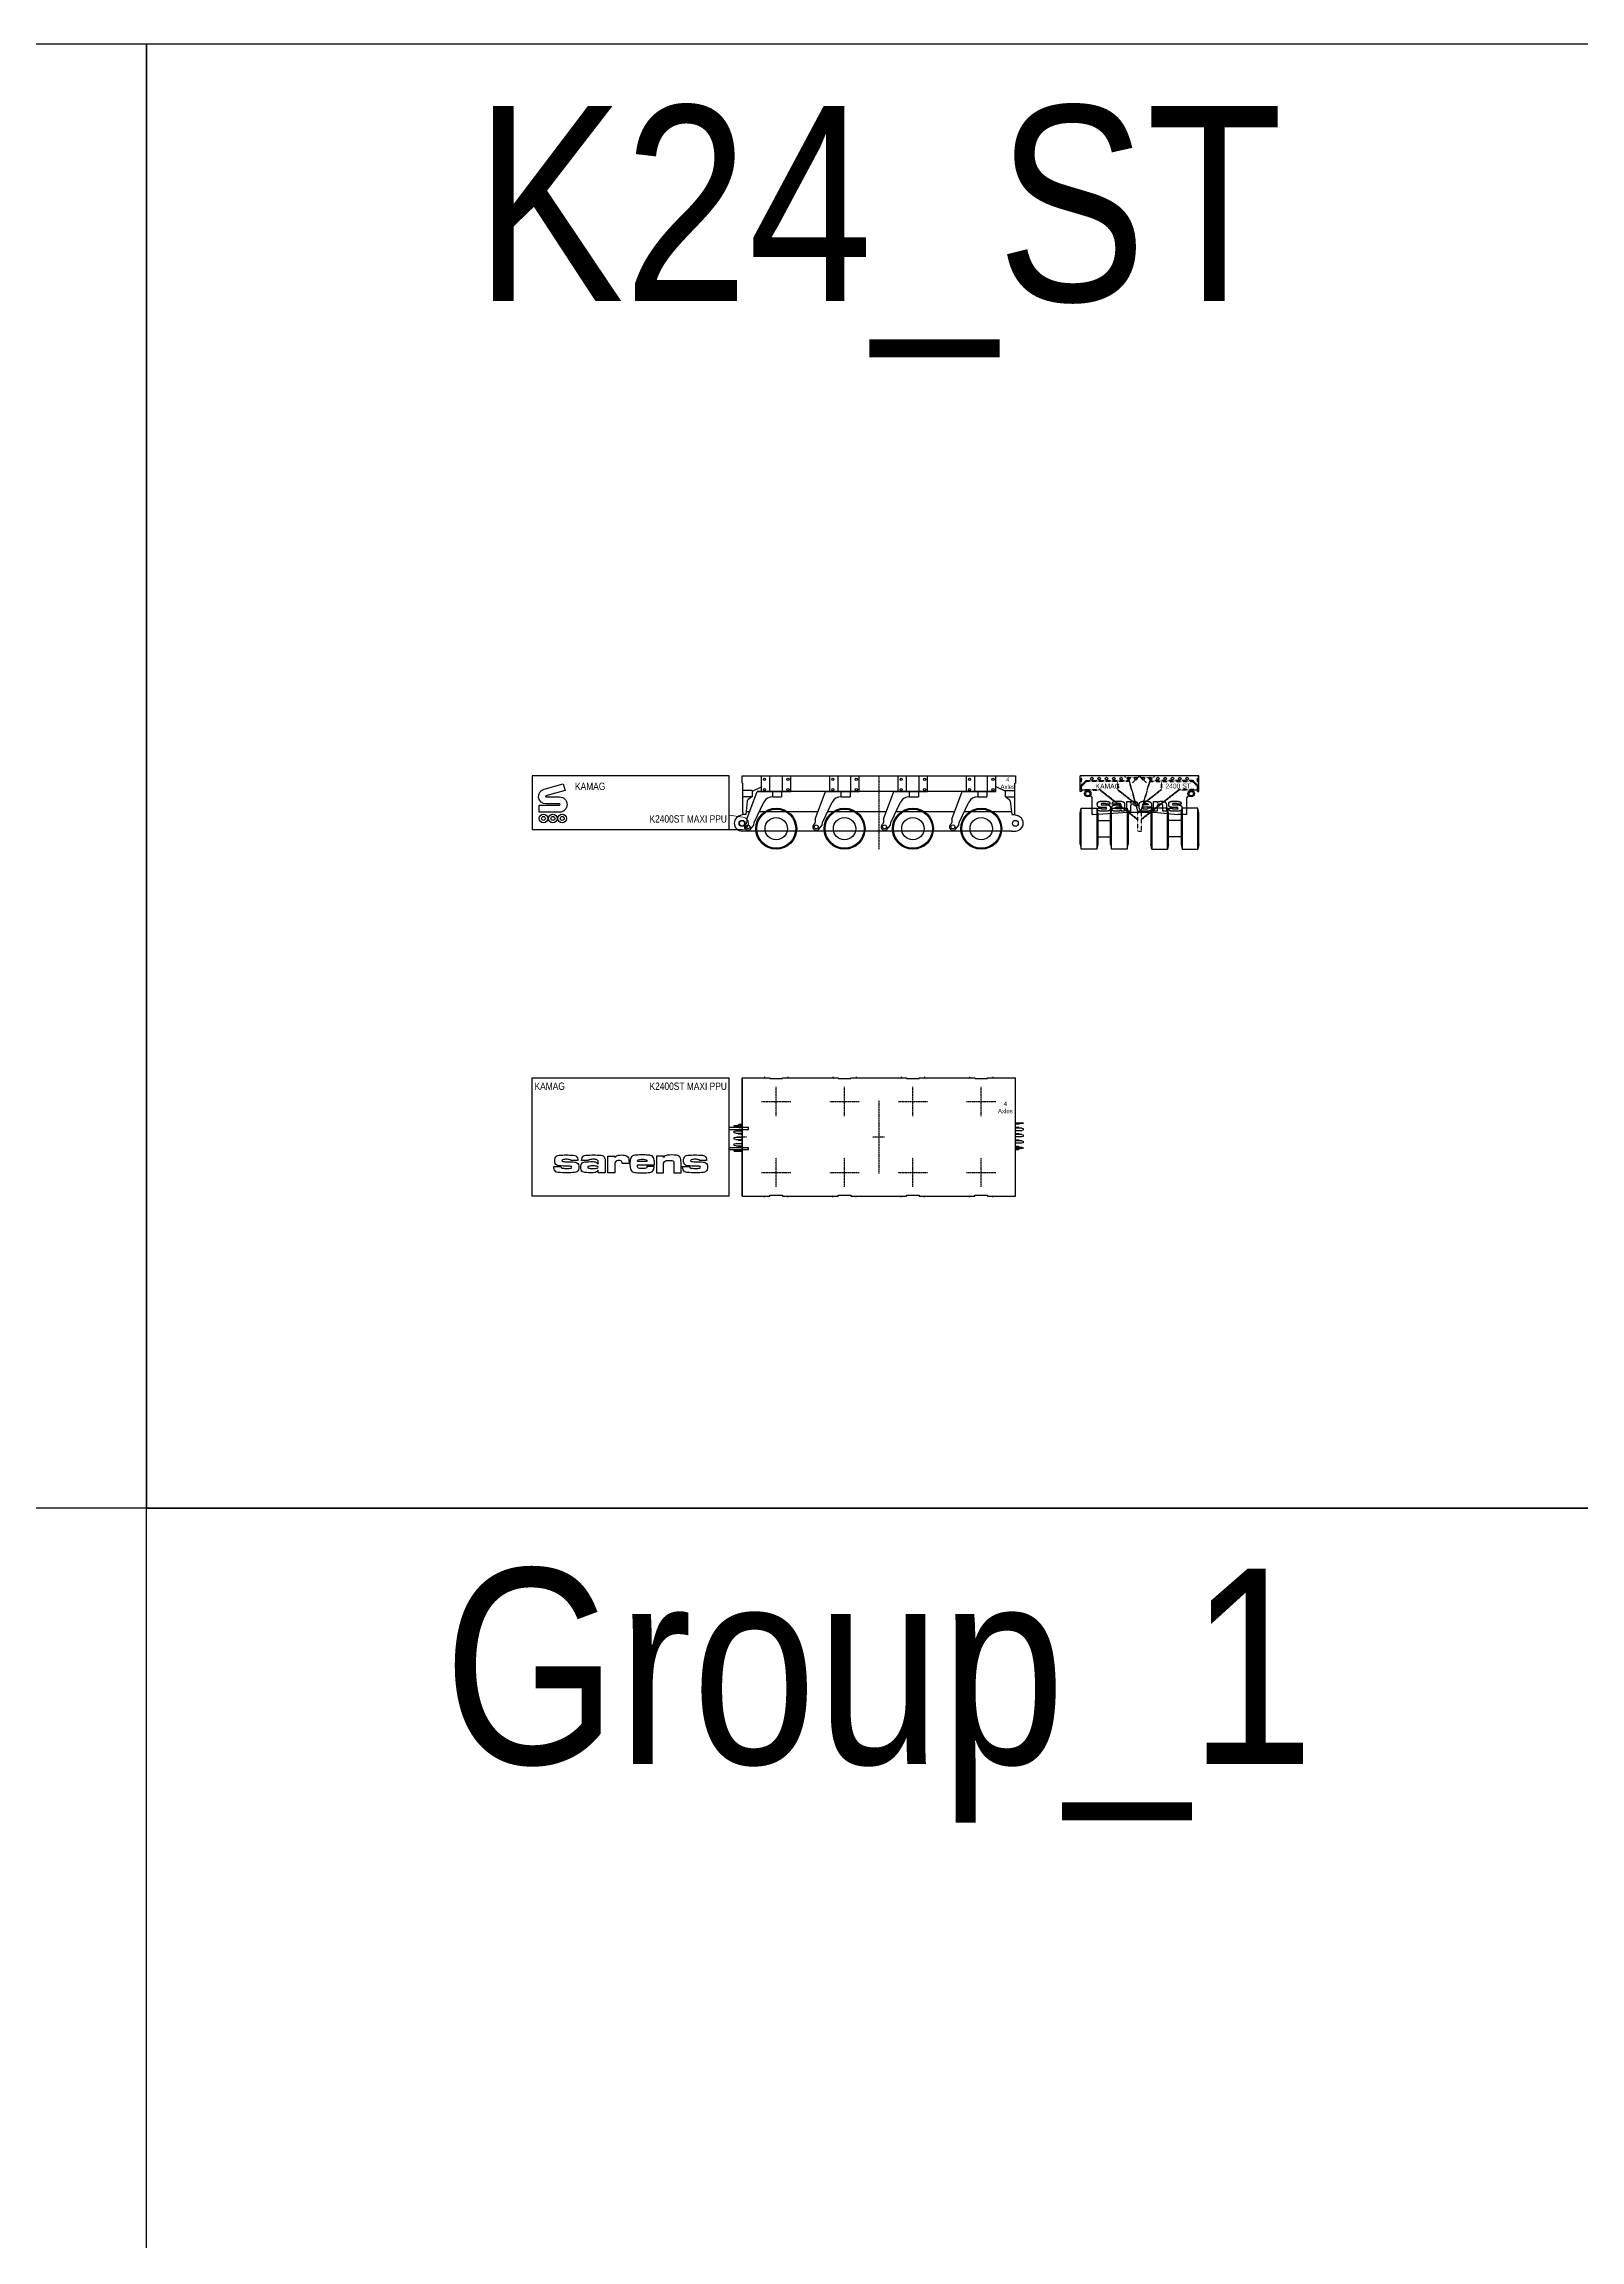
# Model space of a CAD drawing. Header units: millimetres. Extents: x -105000 to 105000, y -75000 to 15000.
# Drawn here: x -17100 to 14367, y -30000 to 15000 of the extents above; entities that cross this region are included whole.
import ezdxf
from ezdxf.enums import TextEntityAlignment as Align

# ---------------------------------------------------------------- set-up
doc = ezdxf.new("R2010")
doc.units = ezdxf.units.MM
doc.linetypes.add('$0$SARCEN', pattern=[9.5, 5, -1.5, 1.5, -1.5])
doc.linetypes.add('$0$SARHID', pattern=[3.5, 2, -1.5])
doc.layers.get('Defpoints').update_dxf_attribs({"color": 210})
for name, color, linetype in [('$0$1', 1, '$0$SARHID'), ('$0$2', 2, 'Continuous'), ('$0$3', 3, '$0$SARCEN'), ('2', 2, 'Continuous')]:
    doc.layers.add(name, color=color, linetype=linetype)
doc.styles.add('$0$Arial Narrow', font='ARIALN.TTF')
doc.styles.add('Arial Narrow', font='ARIALN.TTF')

# ---------------------------------------------------------------- blocks, each defined once
blk = doc.blocks.new('$0$KAMAG K2400ST WHEEL SIDE 01')
at = {"layer": '$0$2'}
for radius in [400, 229]:
    blk.add_circle((0, 420), radius, dxfattribs=at)
at = {"color": 0}
blk.add_circle((0, 420), 420, dxfattribs=at)
blk = doc.blocks.new('*U12')
at = {"color": 0}
blk.add_blockref('$0$KAMAG K2400ST WHEEL SIDE 01', (0, 0), dxfattribs=at)
blk = doc.blocks.new('$0$KAMAG K2400ST Assembly Centerline SIDE')
at = {"layer": '$0$3'}
blk.add_line((0, 0), (0, -1500), dxfattribs=at)
blk = doc.blocks.new('*U15')
at = {"layer": '$0$2'}
for p, q in [((-300, -320), (-300, 0)), ((-128, -320), (-128, 0)), ((128, -320), (128, 0)), ((300, -320), (300, 0)), ((-603, -884), (-390, -320)), ((-390, -320), (-300, -320)), ((-300, -320), (300, -320)), ((-71, -424), (112, -424)), ((-66, -424), (-66, -320)), ((112, -320), (112, -424)), ((-603, -884), (-603, -952)), ((-453, -955), (-251, -537)), ((-526, -1088), (-458, -1005)), ((-458, -1005), (-453, -955))]:
    blk.add_line(p, q, dxfattribs=at)
for centre, radius in [((-240, -70), 23), ((-240, -280), 23), ((240, -70), 23), ((240, -280), 23), ((-580, -1044), 40.5)]:
    blk.add_circle(centre, radius, dxfattribs=at)
for centre, radius, start, end in [((-71, -624), 200, 90, 154.1499), ((-580, -1044), 70, 125.6619, 321), ((-646, -952), 43, 305.6619, 0)]:
    blk.add_arc(centre, radius, start, end, dxfattribs=at)
blk = doc.blocks.new('$0$K24 ST MAXI Power packs_(7.1.2.1)_SIDE 01')
at = {"color": 0}
for p, q in [((-260, 970), (-4300, 970)), ((-4300, 970), (-4300, -130)), ((-260, -130), (-260, 970)), ((-4300, -130), (0, -130))]:
    blk.add_line(p, q, dxfattribs=at)
at = {"color": 0, "lineweight": 15}
blk.add_line((-260, 165), (17, 129), dxfattribs=at)
at = {"color": 0}
blk.add_lwpolyline([(-4013, 540), (-3739, 540, -1), (-3739, 227), (-4156, 227), (-4156, 372), (-3739, 372, 1), (-3739, 396), (-4013, 396, -0.873124), (-4055, 699), (-3662, 808), (-3624, 669), (-4016, 560, 0.8747), (-4013, 540)], format="xyb", close=True, dxfattribs=at)
for centre, radius in [((-4067, 99), 88.4), ((-4067, 99), 40.4), ((-3875, 99), 88.4), ((-3875, 99), 40.4), ((-3683, 99), 88.4), ((-3683, 99), 40.4)]:
    blk.add_circle(centre, radius, dxfattribs=at)
at = {"color": 0, "lineweight": 15}
blk.add_circle((0, 0), 50.7, dxfattribs=at)
blk.add_arc((0, 0), 130, 270, 82.6098, dxfattribs=at)
at = {"layer": '$0$2', "color": 0, "style": '$0$Arial Narrow'}
blk.add_text('KAMAG', height=150, dxfattribs=at).set_placement((-3421, 833), align=Align.TOP_LEFT)
blk.add_text('K2400ST MAXI PPU', height=150, dxfattribs=at).set_placement((-310, -30), align=Align.BOTTOM_RIGHT)
blk = doc.blocks.new('*U20')
at = {"layer": '$0$2'}
for p, q in [((5200, -320), (5200, 0)), ((205, -296), (10, -296)), ((205, -428), (10, -428)), ((198, -428), (127, -481)), ((205, -296), (205, -428)), ((205, -303), (225, -303)), ((225, -303), (382, -230)), ((5200, -320), (310, -320)), ((382, -230), (400, -230)), ((5218, -230), (5200, -230)), ((5375, -303), (5218, -230)), ((5395, -303), (5375, -303)), ((5395, -428), (5395, -296)), ((5395, -296), (5590, -296)), ((5395, -428), (5590, -428)), ((5402, -428), (5473, -481)), ((75, -790), (26, -790)), ((107, -515), (75, -790)), ((5493, -515), (5525, -790)), ((5525, -790), (5574, -790))]:
    blk.add_line(p, q, dxfattribs=at)
for centre in [(0, -970), (5600, -970)]:
    blk.add_circle(centre, 60, dxfattribs=at)
for centre, start, end in [((157, -521), 126.7537, 173.2565), ((5443, -521), 6.7435, 53.2463)]:
    blk.add_arc(centre, 50, start, end, dxfattribs=at)
at = {"color": 0}
for p, q in [((0, -145), (0, 0)), ((0, 0), (5600, 0)), ((5600, 0), (5600, -145)), ((0, -145), (10, -145)), ((10, -145), (10, -750)), ((5590, -750), (5590, -145)), ((5590, -145), (5600, -145)), ((26, -790), (-55, -820)), ((20, -750), (10, -750)), ((20, -790), (20, -750)), ((26, -790), (20, -790)), ((5580, -790), (5574, -790)), ((5574, -790), (5655, -820)), ((5580, -750), (5580, -790)), ((5580, -750), (5590, -750)), ((5520, -1130), (5600, -1130))]:
    blk.add_line(p, q, dxfattribs=at)
at = {"color": 8}
for p, q in [((82, -730), (155, -730)), ((356, -730), (1555, -730)), ((1756, -730), (2955, -730)), ((3156, -730), (4355, -730)), ((4556, -730), (5518, -730)), ((5520, -1130), (0, -1130))]:
    blk.add_line(p, q, dxfattribs=at)
at = {"color": 0}
for centre, start, end in [((0, -970), 110.1719, 270), ((5600, -970), 270, 69.8281)]:
    blk.add_arc(centre, 160, start, end, dxfattribs=at)
for name, p in [('$0$K24 ST MAXI Power packs_(7.1.2.1)_SIDE 01', (0, -970)), ('*U15', (700, 0)), ('*U15', (2100, 0)), ('$0$KAMAG K2400ST Assembly Centerline SIDE', (2800, 0)), ('*U15', (3500, 0)), ('*U15', (4900, 0)), ('*U12', (700, -1500)), ('*U12', (2100, -1500)), ('*U12', (3500, -1500)), ('*U12', (4900, -1500))]:
    blk.add_blockref(name, p, dxfattribs=at)
at = {"layer": 'Defpoints', "insert": (5445, -148), "char_height": 90, "attachment_point": 5, "style": '$0$Arial Narrow'}
blk.add_mtext('4\\PAxles', dxfattribs=at)
blk = doc.blocks.new('$0$KAMAG K2400ST FRONT 01')
at = {"layer": '$0$1', "color": 8}
for p, q in [((-1185, -290), (-1185, 0)), ((-300, 0), (-300, -30)), ((300, -30), (300, 0)), ((1185, -290), (1185, 0)), ((-1185, -184), (-1091, -90)), ((-1083, -110), (-1185, -212)), ((-1185, -280), (-808, -280)), ((-1091, -90), (-223, -90)), ((-217, -110), (-1083, -110)), ((-1070, -290), (-811, -290)), ((-811, -290), (-40, -896)), ((-808, -280), (-40, -883)), ((-453, -110), (-453, -281)), ((-453, -281), (-83, -572)), ((-445, -110), (-445, -277)), ((-445, -277), (-87, -559)), ((-300, -30), (300, -30)), ((-240, -30), (-37, -730)), ((-25, -730), (-227, -30)), ((227, -30), (25, -730)), ((37, -730), (240, -30)), ((808, -280), (40, -883)), ((811, -290), (40, -896)), ((453, -281), (83, -572)), ((445, -277), (87, -559)), ((217, -110), (1083, -110)), ((1091, -90), (223, -90)), ((445, -110), (445, -277)), ((453, -110), (453, -281)), ((1185, -280), (808, -280)), ((1070, -290), (811, -290)), ((1083, -110), (1185, -212)), ((1185, -184), (1091, -90)), ((-40, -730), (-40, -1130)), ((40, -1130), (40, -730)), ((-40, -1130), (40, -1130))]:
    blk.add_line(p, q, dxfattribs=at)
at = {"layer": '$0$2'}
for centre in [(-975, -55), (-825, -55), (-675, -55), (-525, -55), (-375, -55), (-225, -55), (-75, -55), (75, -55), (225, -55), (375, -55), (525, -55), (675, -55), (825, -55), (975, -55)]:
    blk.add_circle(centre, 27.5, dxfattribs=at)
at = {"layer": '$0$3'}
for p, q in [((-1176, -70), (-1224, -70)), ((-1176, -280), (-1224, -280)), ((1176, -70), (1224, -70)), ((1176, -280), (1224, -280))]:
    blk.add_line(p, q, dxfattribs=at)
at = {"color": 0}
for p, q in [((-1215, -320), (-1215, 0)), ((1215, 0), (-1215, 0)), ((1215, -320), (1215, 0)), ((-1185, -320), (-1215, -320)), ((-1185, -290), (-1185, -320)), ((-1070, -290), (-1185, -290)), ((-1070, -290), (-1070, -296)), ((-1003, -416), (-1007, -402)), ((-980, -429), (-1003, -416)), ((-970, -790), (-970, -447)), ((970, -790), (970, -447)), ((980, -429), (1003, -416)), ((1003, -416), (1007, -402)), ((1070, -290), (1070, -296)), ((1185, -290), (1070, -290)), ((1185, -320), (1185, -290)), ((1185, -320), (1215, -320)), ((-958, -790), (-970, -790)), ((-958, -790), (-237, -740)), ((-866, -657), (-789, -657)), ((-774, -518), (-722, -518)), ((-705, -644), (-774, -644)), ((-702, -722), (-772, -722)), ((-743, -591), (-691, -591)), ((-743, -675), (-717, -675)), ((-607, -578), (-681, -578)), ((-565, -666), (-565, -649)), ((-485, -580), (-558, -580)), ((-440, -722), (-491, -722)), ((-413, -565), (-474, -566)), ((-469, -518), (-382, -518)), ((-455, -634), (-422, -634)), ((-432, -675), (-454, -675)), ((-378, -608), (-378, -591)), ((-374, -719), (-374, -696)), ((-304, -719), (-374, -719)), ((-304, -589), (-304, -719)), ((-257, -521), (-187, -521)), ((-257, -719), (-257, -521)), ((-182, -719), (-257, -719)), ((-237, -740), (293, -740)), ((-187, -521), (-187, -559)), ((-187, -559), (-186, -559)), ((-182, -609), (-182, -719)), ((-39, -613), (-104, -613)), ((40, -730), (-40, -730)), ((-8, -628), (-8, -609)), ((175, -592), (66, -592)), ((247, -637), (66, -637)), ((66, -637), (66, -648)), ((83, -518), (135, -518)), ((149, -722), (93, -722)), ((112, -675), (135, -675)), ((177, -653), (247, -653)), ((247, -603), (247, -637)), ((247, -653), (247, -661)), ((288, -521), (363, -521)), ((288, -719), (288, -521)), ((363, -719), (288, -719)), ((293, -740), (788, -790)), ((363, -521), (363, -553)), ((363, -553), (363, -553)), ((363, -619), (363, -719)), ((430, -576), (413, -576)), ((478, -719), (478, -605)), ((553, -719), (478, -719)), ((553, -605), (553, -719)), ((596, -657), (673, -657)), ((757, -644), (687, -644)), ((688, -518), (740, -518)), ((760, -722), (690, -722)), ((719, -591), (770, -591)), ((719, -675), (745, -675)), ((855, -578), (781, -578)), ((970, -790), (788, -790))]:
    blk.add_line(p, q, dxfattribs=at)
for centre, radius in [((-1060, -362), 66.5), ((-1060, -362), 45.5), ((1060, -362), 66.5), ((1060, -362), 45.5)]:
    blk.add_circle(centre, radius, dxfattribs=at)
for centre, start, end in [((-990, -447), 0, 60), ((990, -447), 120, 180)]:
    blk.add_arc(centre, 20, start, end, dxfattribs=at)
for points in [[(-772, -722), (-824, -722), (-866, -693), (-866, -657)], [(-864, -574), (-864, -557), (-851, -534), (-824, -522), (-795, -518), (-774, -518)], [(-774, -644), (-827, -644), (-864, -615), (-864, -574)], [(-789, -657), (-789, -663), (-784, -670), (-763, -675), (-743, -675)], [(-681, -578), (-684, -569), (-703, -565), (-770, -565), (-787, -569), (-787, -579)], [(-787, -579), (-787, -586), (-771, -591), (-743, -591)], [(-722, -518), (-673, -518), (-624, -529), (-607, -553), (-607, -578)], [(-717, -675), (-690, -675), (-673, -669), (-673, -652), (-686, -644), (-705, -644)], [(-596, -656), (-596, -695), (-638, -722), (-702, -722)], [(-691, -591), (-666, -591), (-629, -598), (-610, -609), (-599, -627), (-596, -644), (-596, -656)], [(-565, -649), (-565, -633), (-555, -612), (-540, -600), (-509, -594), (-481, -592), (-456, -592)], [(-491, -722), (-528, -722), (-565, -698), (-565, -666)], [(-558, -580), (-558, -542), (-519, -518), (-469, -518)], [(-493, -657), (-493, -645), (-477, -634), (-455, -634)], [(-454, -675), (-476, -675), (-493, -667), (-493, -657)], [(-456, -592), (-421, -592), (-388, -598), (-378, -608)], [(-374, -696), (-390, -712), (-413, -722), (-440, -722)], [(-377, -654), (-377, -662), (-383, -670), (-408, -675), (-432, -675)], [(-422, -634), (-393, -634), (-377, -642), (-377, -654)], [(-378, -591), (-378, -576), (-392, -565), (-413, -565)], [(-382, -518), (-344, -518), (-304, -554), (-304, -589)], [(-186, -559), (-175, -518), (-114, -518)], [(-139, -576), (-182, -576), (-182, -609)], [(-104, -613), (-104, -593), (-118, -576), (-139, -576)], [(-114, -518), (-74, -518), (-39, -555), (-39, -596)], [(-39, -596), (-39, -599), (-39, -613)], [(-8, -609), (-8, -582), (5, -545), (30, -526), (62, -518), (83, -518)], [(93, -722), (76, -722), (51, -719), (22, -707), (4, -687), (-8, -652), (-8, -628)], [(66, -592), (66, -580), (74, -569), (95, -565), (121, -565)], [(66, -648), (66, -664), (88, -675), (112, -675)], [(121, -565), (153, -565), (175, -575), (175, -592)], [(135, -518), (197, -518), (247, -553), (247, -603)], [(135, -675), (154, -675), (173, -668), (177, -660), (177, -653)], [(247, -661), (247, -679), (232, -704), (203, -717), (170, -722), (149, -722)], [(363, -553), (373, -533), (410, -518), (442, -518)], [(413, -576), (389, -576), (363, -598), (363, -619)], [(478, -605), (478, -576), (430, -576)], [(442, -518), (455, -518), (471, -519), (497, -523), (513, -529), (533, -542), (545, -560), (553, -587), (553, -605)], [(690, -722), (638, -722), (596, -693), (596, -657)], [(598, -574), (598, -557), (611, -534), (637, -522), (667, -518), (688, -518)], [(687, -644), (635, -644), (598, -615), (598, -574)], [(673, -657), (673, -663), (678, -670), (699, -675), (719, -675)], [(781, -578), (778, -569), (759, -565), (692, -565), (674, -569), (674, -579)], [(674, -579), (674, -586), (691, -591), (719, -591)], [(740, -518), (789, -518), (838, -529), (855, -553), (855, -578)], [(745, -675), (772, -675), (789, -669), (789, -652), (776, -644), (757, -644)], [(866, -656), (866, -695), (824, -722), (760, -722)], [(770, -591), (796, -591), (832, -598), (852, -609), (863, -627), (866, -644), (866, -656)]]:
    blk.add_open_spline(points, degree=2, dxfattribs=at)
blk.add_open_spline([(-474, -566), (-477, -566), (-485, -570), (-485, -580)], degree=2, knots=[0.611669, 0.611669, 0.611669, 1, 2, 2, 2], dxfattribs=at)
at = {"layer": '$0$2', "style": '$0$Arial Narrow'}
for s, p in [('KAMAG', (-651, -210)), ('2400 ST', (791, -206))]:
    blk.add_text(s, height=100, dxfattribs=at).set_placement(p, align=Align.MIDDLE)
blk = doc.blocks.new('$0$KAMAG K2400ST WHEEL FRONT 01')
at = {"layer": '$0$2'}
for p, q in [((-470, 0), (-470, 840)), ((-150, 840), (-150, 0)), ((150, 0), (150, 840)), ((470, 840), (470, 0))]:
    blk.add_line(p, q, dxfattribs=at)
at = {"color": 0}
for p, q in [((-490, 740), (-470, 840)), ((-490, 100), (-490, 740)), ((-470, 840), (-150, 840)), ((-130, 740), (-150, 840)), ((-130, 740), (-130, 100)), ((-130, 590), (130, 590)), ((130, 740), (150, 840)), ((130, 100), (130, 740)), ((150, 840), (470, 840)), ((470, 840), (490, 740)), ((490, 740), (490, 100)), ((-490, 100), (-470, 0)), ((-150, 0), (-470, 0)), ((-130, 100), (-150, 0)), ((-130, 250), (130, 250)), ((130, 100), (150, 0)), ((470, 0), (150, 0)), ((470, 0), (490, 100))]:
    blk.add_line(p, q, dxfattribs=at)
blk = doc.blocks.new('$0$K2400 ST (K24)_(7.1.2)_Simplified_FRONT')
at = {"layer": 'Defpoints'}
for p, q in [((-141, -141), (0, 0)), ((0, 0), (141, -141))]:
    blk.add_line(p, q, dxfattribs=at)
at = {"color": 0}
for name, p in [('$0$KAMAG K2400ST FRONT 01', (0, 0)), ('$0$KAMAG K2400ST WHEEL FRONT 01', (-725, -1500))]:
    blk.add_blockref(name, p, dxfattribs=at)
at = {"color": 0, "xscale": -1}
blk.add_blockref('$0$KAMAG K2400ST WHEEL FRONT 01', (725, -1500), dxfattribs=at)
blk = doc.blocks.new('$0$KAMAG K2400ST Assembly Centerline TOP')
at = {"layer": '$0$3'}
blk.add_line((0, 0), (0, -1500), dxfattribs=at)
blk = doc.blocks.new('$0$K24 ST MAXI Power packs_(7.1.2.1)_TOP 01')
at = {"layer": '$0$2', "color": 0}
for points in [[(-260, 154), (130, 154), (130, 194), (-260, 194)], [(-260, -260), (130, -260), (130, -220), (-260, -220)]]:
    blk.add_lwpolyline(points, dxfattribs=at)
at = {"layer": '$0$3', "color": 0}
for p, q in [((-100, 0), (100, 0)), ((0, 100), (0, -100))]:
    blk.add_line(p, q, dxfattribs=at)
at = {"color": 0}
for p, q in [((-4300, 1215), (-260, 1215)), ((-4300, -1215), (-4300, 1215)), ((-260, -1215), (-260, 1215)), ((-260, -1215), (-4300, -1215))]:
    blk.add_line(p, q, dxfattribs=at)
for points in [[(-3505, -604, 0.069282), (-3580, -599, -0.014692), (-3748, -592, -0.298669), (-3825, -541, -0.112383), (-3835, -483, -0.112383), (-3825, -426, -0.298669), (-3748, -374, -0.016578), (-3599, -368, -0.016578), (-3449, -374, -0.298669), (-3373, -426, -0.112383), (-3363, -483), (-3507, -483, 0.340024), (-3522, -465, 0.06692), (-3599, -457, 0.06692), (-3676, -465, 0.822042), (-3673, -502, 0.05516), (-3580, -507, -0.016578), (-3430, -514, -0.298669), (-3353, -565, -0.121988), (-3344, -618, -0.112383), (-3353, -676, -0.298669), (-3430, -727, -0.016578), (-3580, -734, -0.013187), (-3767, -727, -0.298669), (-3844, -676, -0.096488), (-3854, -608), (-3709, -608, 0.144053), (-3704, -627, 0.231207), (-3673, -640, 0.035953), (-3580, -644, 0.06692), (-3502, -637, 0.937936)], [(-2540, -483, 0.414214), (-2603, -546), (-2603, -734), (-2747, -734), (-2747, -392), (-2603, -392), (-2603, -420, -0.256448), (-2531, -375, -0.110939), (-2405, -375, -0.29107), (-2328, -430, -0.092729), (-2314, -541), (-2458, -541), (-2458, -527), (-2458, -526, 0.414214), (-2500, -483)], [(-1606, -420), (-1606, -392), (-1751, -392), (-1751, -734), (-1606, -734), (-1606, -546, -0.414214), (-1544, -483), (-1437, -483, -0.414214), (-1395, -526), (-1395, -527), (-1395, -541), (-1395, -734), (-1250, -734), (-1250, -541, 0.092729), (-1264, -430, 0.29107), (-1341, -375, 0.072207), (-1534, -375, 0.256448)], [(-868, -604, 0.064547), (-942, -599, -0.014692), (-1111, -592, -0.298669), (-1188, -541, -0.112383), (-1197, -483, -0.112383), (-1188, -426, -0.298669), (-1111, -374, -0.016578), (-961, -368, -0.016578), (-812, -374, -0.298669), (-735, -426, -0.112383), (-726, -483), (-870, -483, 0.342414), (-884, -465, 0.066745), (-961, -457, 0.066745), (-1039, -465, 0.822923), (-1036, -502, 0.052144), (-942, -507, -0.016578), (-793, -514, -0.298669), (-716, -565, -0.121988), (-706, -618, -0.112383), (-716, -676, -0.298669), (-793, -727, -0.016578), (-942, -734, -0.013187), (-1130, -727, -0.298669), (-1207, -676, -0.096488), (-1217, -608), (-1072, -608, 0.144053), (-1067, -627, 0.231207), (-1036, -640, 0.035953), (-942, -644, 0.06692), (-865, -637, 0.937936)], [(-2068, -457, -0.001087), (-2044, -457, -0.001087), (-2020, -457, -0.088864), (-1962, -465, -0.291635), (-1948, -492), (-1948, -505), (-2141, -505), (-2141, -492, -0.291635), (-2126, -465, -0.088864)]]:
    blk.add_lwpolyline(points, format="xyb", close=True, dxfattribs=at)
for points in [[(-3305, -620, -0.112383), (-3295, -562, -0.298669), (-3219, -511, -0.016578), (-3069, -505, -0.054548), (-3024, -508, -0.278033), (-2949, -558), (-2949, -490, 0.232928), (-2972, -465, 0.075041), (-3040, -457, 0.059552), (-3127, -465, 0.340024), (-3142, -483), (-3286, -483, -0.112383), (-3276, -426, -0.298669), (-3199, -374, -0.015575), (-3040, -368, -0.016578), (-2891, -374, -0.298669), (-2814, -426, -0.112383), (-2805, -483), (-2805, -734), (-2949, -734), (-2949, -680, -0.278033), (-3024, -730, -0.054548), (-3069, -734, -0.016578), (-3219, -727, -0.298669), (-3295, -676, -0.112383), (-3305, -618)], [(-2126, -637, -0.290311), (-2141, -610), (-2141, -568), (-1794, -568), (-1794, -521, 0.067216), (-1813, -425, 0.298669), (-1890, -374, 0.019027), (-2020, -368, 0.017233), (-2035, -368), (-2054, -368, 0.017233), (-2068, -368, 0.019027), (-2198, -374, 0.298669), (-2275, -425, 0.067216), (-2295, -521), (-2295, -580, 0.067216), (-2275, -676, 0.298669), (-2198, -727, 0.019027), (-2068, -734, 0.017233), (-2054, -734), (-2035, -734, 0.017233), (-2020, -734, 0.019027), (-1890, -727, 0.298669), (-1813, -676, 0.049117), (-1797, -606), (-1948, -606), (-1948, -610, -0.291635), (-1962, -637, -0.088864), (-2020, -644, -0.001087), (-2044, -644, -0.001087), (-2068, -644, -0.088554), (-2126, -637)], [(-3146, -602, 0.395582), (-3161, -619, 0.395582), (-3146, -637, 0.06692), (-3069, -644, 0.005551), (-3055, -644, 0.005551), (-3040, -644, 0.06692), (-2963, -637, 0.395582), (-2949, -619, 0.395582), (-2963, -602, 0.06692), (-3040, -594, 0.005551), (-3055, -594, 0.005551), (-3069, -594, 0.066745), (-3147, -602)]]:
    blk.add_lwpolyline(points, format="xyb", dxfattribs=at)
at = {"color": 0, "style": '$0$Arial Narrow'}
blk.add_text('KAMAG', height=150, dxfattribs=at).set_placement((-4250, 1115), align=Align.TOP_LEFT)
blk.add_text('K2400ST MAXI PPU', height=150, dxfattribs=at).set_placement((-310, 1115), align=Align.TOP_RIGHT)
blk = doc.blocks.new('*U30')
at = {"layer": '$0$2'}
for p, q in [((-160, 232), (-140, 237)), ((-160, 222), (-160, 232)), ((-140, 217), (-160, 222)), ((-160, 119), (-130, 127)), ((-160, 85), (-160, 119)), ((-130, 77), (-160, 85)), ((-140, 237), (0, 237)), ((-140, 217), (0, 217)), ((-130, 127), (0, 127)), ((-130, 77), (0, 77)), ((5600, 293), (5760, 293)), ((5740, 273), (5600, 273)), ((5730, 183), (5600, 183)), ((5600, 133), (5730, 133)), ((5730, 53), (5600, 53)), ((5730, 3), (5600, 3)), ((5730, 183), (5760, 175)), ((5760, 141), (5730, 133)), ((5730, 53), (5760, 45)), ((5760, 11), (5730, 3)), ((5760, 278), (5740, 273)), ((5760, 293), (5760, 278)), ((5760, 175), (5760, 141)), ((5760, 45), (5760, 11)), ((-160, -11), (-130, -3)), ((-160, -45), (-160, -11)), ((-130, -53), (-160, -45)), ((-160, -141), (-130, -133)), ((-160, -175), (-160, -141)), ((-130, -183), (-160, -175)), ((-160, -278), (-140, -273)), ((-160, -293), (-160, -278)), ((-160, -293), (0, -293)), ((-140, -273), (0, -273)), ((-130, -3), (0, -3)), ((-130, -53), (0, -53)), ((-130, -133), (0, -133)), ((-130, -183), (0, -183)), ((5730, -77), (5600, -77)), ((5730, -127), (5600, -127)), ((5740, -217), (5600, -217)), ((5740, -237), (5600, -237)), ((5730, -77), (5760, -85)), ((5760, -119), (5730, -127)), ((5740, -217), (5760, -222)), ((5760, -232), (5740, -237)), ((5760, -85), (5760, -119)), ((5760, -222), (5760, -232))]:
    blk.add_line(p, q, dxfattribs=at)
at = {"layer": '$0$3'}
for p, q in [((460, 1230), (460, 1200)), ((700, 425), (700, 1025)), ((940, 1230), (940, 1200)), ((1860, 1230), (1860, 1200)), ((2100, 425), (2100, 1025)), ((2340, 1230), (2340, 1200)), ((3260, 1230), (3260, 1200)), ((3500, 425), (3500, 1025)), ((3740, 1230), (3740, 1200)), ((4660, 1230), (4660, 1200)), ((4900, 425), (4900, 1025)), ((5140, 1230), (5140, 1200)), ((400, 725), (1000, 725)), ((1800, 725), (2400, 725)), ((3200, 725), (3800, 725)), ((4600, 725), (5200, 725)), ((2680, 0), (2920, 0)), ((700, -1025), (700, -425)), ((2100, -1025), (2100, -425)), ((3500, -1025), (3500, -425)), ((4900, -1025), (4900, -425)), ((400, -725), (1000, -725)), ((1800, -725), (2400, -725)), ((3200, -725), (3800, -725)), ((4600, -725), (5200, -725)), ((460, -1230), (460, -1200)), ((940, -1230), (940, -1200)), ((1860, -1230), (1860, -1200)), ((2340, -1230), (2340, -1200)), ((3260, -1230), (3260, -1200)), ((3740, -1230), (3740, -1200)), ((4660, -1230), (4660, -1200)), ((5140, -1230), (5140, -1200))]:
    blk.add_line(p, q, dxfattribs=at)
at = {"color": 0}
for p, q in [((0, 1215), (572, 1215)), ((0, -1215), (0, 1215)), ((0, 1215), (0, -1215)), ((572, 1215), (572, 1195)), ((572, 1195), (828, 1195)), ((828, 1195), (828, 1215)), ((828, 1215), (1400, 1215)), ((1400, 1215), (1972, 1215)), ((1972, 1215), (1972, 1195)), ((1972, 1195), (2228, 1195)), ((2228, 1195), (2228, 1215)), ((2228, 1215), (2800, 1215)), ((2800, 1215), (3372, 1215)), ((3372, 1215), (3372, 1195)), ((3372, 1195), (3628, 1195)), ((3628, 1195), (3628, 1215)), ((3628, 1215), (4200, 1215)), ((4200, 1215), (4772, 1215)), ((4772, 1215), (4772, 1195)), ((4772, 1195), (5027, 1195)), ((5027, 1195), (5027, 1215)), ((5027, 1215), (5600, 1215)), ((5600, -1215), (5600, 1215)), ((-80, 249), (-66, 257)), ((-80, 249), (-80, 237)), ((-80, 205), (-80, 217)), ((-66, 197), (-80, 205)), ((-80, 67), (-80, 77)), ((-80, 67), (0, 67)), ((0, 257), (-66, 257)), ((-66, 197), (0, 197)), ((5680, 263), (5600, 263)), ((5680, 193), (5600, 193)), ((5680, 63), (5600, 63)), ((5680, 273), (5680, 263)), ((5680, 193), (5680, 183)), ((5680, 63), (5680, 53)), ((-80, -63), (-80, -53)), ((-80, -63), (0, -63)), ((-80, -193), (-80, -183)), ((-80, -193), (0, -193)), ((-80, -263), (0, -263)), ((-80, -273), (-80, -263)), ((5680, -67), (5600, -67)), ((5666, -197), (5600, -197)), ((5600, -257), (5666, -257)), ((5666, -197), (5680, -205)), ((5680, -249), (5666, -257)), ((5680, -67), (5680, -77)), ((5680, -205), (5680, -217)), ((5680, -249), (5680, -237)), ((0, -1215), (572, -1215)), ((572, -1215), (572, -1195)), ((572, -1195), (828, -1195)), ((828, -1195), (828, -1215)), ((828, -1215), (1400, -1215)), ((1400, -1215), (1972, -1215)), ((1972, -1215), (1972, -1195)), ((1972, -1195), (2228, -1195)), ((2228, -1195), (2228, -1215)), ((2228, -1215), (2800, -1215)), ((2800, -1215), (3372, -1215)), ((3372, -1215), (3372, -1195)), ((3372, -1195), (3628, -1195)), ((3628, -1195), (3628, -1215)), ((3628, -1215), (4200, -1215)), ((4200, -1215), (4772, -1215)), ((4772, -1215), (4772, -1195)), ((4772, -1195), (5027, -1195)), ((5027, -1195), (5027, -1215)), ((5027, -1215), (5600, -1215))]:
    blk.add_line(p, q, dxfattribs=at)
for name, p in [('$0$K24 ST MAXI Power packs_(7.1.2.1)_TOP 01', (0, 0)), ('$0$KAMAG K2400ST Assembly Centerline TOP', (2800, 750))]:
    blk.add_blockref(name, p, dxfattribs=at)
at = {"layer": 'Defpoints', "insert": (5394, 605), "char_height": 90, "attachment_point": 5, "style": '$0$Arial Narrow'}
blk.add_mtext('4\\PAxles', dxfattribs=at)

msp = doc.modelspace()

# ---------------------------------------------------------------- linework, layer by layer
at = {"layer": 'Defpoints'}
for points in [[(-45000, 15000), (-15000, 15000), (-15000, -15000), (-45000, -15000)], [(-15000, 15000), (15000, 15000), (15000, -15000), (-15000, -15000)], [(-15000, -15000), (15000, -15000), (15000, -45000), (-15000, -45000)]]:
    msp.add_lwpolyline(points, close=True, dxfattribs=at)

# ---------------------------------------------------------------- block references
at = {"layer": '2', "color": 0}
for name, p in [('*U20', (-2800, 0)), ('$0$K2400 ST (K24)_(7.1.2)_Simplified_FRONT', (5342, 0)), ('*U30', (-2800, -7397))]:
    msp.add_blockref(name, p, dxfattribs=at)

# ---------------------------------------------------------------- texts
at = {"layer": 'Defpoints', "char_height": 4000, "attachment_point": 5, "style": 'Arial Narrow'}
for s, width, heights, insert in [('K24_ST', 467.55, [0], (0, 11153)), ('Group_1', 25863.63, [4647], (0, -18847))]:
    msp.add_mtext_dynamic_manual_height_columns(s, width=width, gutter_width=10, heights=heights, dxfattribs=dict(at, insert=insert))

doc.saveas('drawing.dxf')
